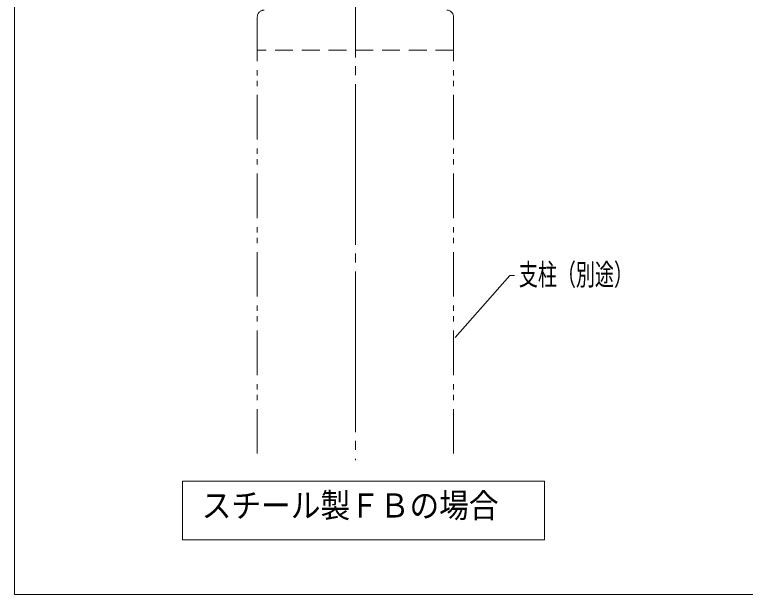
# Model space of a CAD drawing. Units: millimetres, scale not verified. Extents: x -401 to 399, y -276 to 278.
# Drawn here: x -401.2 to -237.2, y -276.3 to -146.3 of the extents above; entities that cross this region are included whole.
import ezdxf
from ezdxf.enums import TextEntityAlignment as Align

# ---------------------------------------------------------------- set-up
doc = ezdxf.new("R2010")
doc.units = ezdxf.units.MM
doc.header["$LTSCALE"] = 2
for name, pattern in [('DASHED2', [3, 2, -1]), ('DOUBLE_CHAIN1', [8.8, 5, -1, 0.6, -0.6, 0.6, -1]), ('LONG_CHAIN', [21, 18, -1, 1, -1])]:
    doc.linetypes.add(name, pattern=pattern)
for name, color, linetype, lineweight in [('0-0_zumenwaku', 6, 'Continuous', 9), ('0-7_center', 5, 'LONG_CHAIN', 9), ('0-8_dH内_支柱', 1, 'Continuous', 9), ('0-A_3', 2, 'Continuous', 9), ('1-4_08文字', 1, 'Continuous', 9)]:
    doc.layers.add(name, color=color, linetype=linetype, lineweight=lineweight)
doc.layers.add('0-1_moji', color=2, linetype='Continuous')
doc.styles.add('ＭＳ ゴシック', font='')
doc.styles.add('ＭＳ Ｐゴシック', font='')
doc.styles.get('ＭＳ ゴシック').set_extended_font_data('MS Gothic')
doc.styles.get('ＭＳ Ｐゴシック').set_extended_font_data('MS PGothic')

msp = doc.modelspace()

# ---------------------------------------------------------------- linework, layer by layer
at = {"layer": '0-0_zumenwaku'}
msp.add_lwpolyline([(-401.152, -276.269), (398.848, -276.269), (398.848, 277.731), (-401.152, 277.731)], close=True, dxfattribs=at)
at = {"layer": '0-7_center'}
msp.add_line((-324.712, -77.881), (-324.712, -246.179), dxfattribs=at)
at = {"layer": '0-8_dH内_支柱', "linetype": 'DOUBLE_CHAIN1'}
for p, q in [((-346.712, -244.719), (-346.712, -146.802)), ((-302.712, -244.719), (-302.712, -146.802))]:
    msp.add_line(p, q, dxfattribs=at)
at = {"layer": '0-8_dH内_支柱', "linetype": 'DASHED2'}
msp.add_line((-302.712, -154.302), (-346.712, -154.302), dxfattribs=at)
at = {"layer": '0-8_dH内_支柱', "linetype": 'DOUBLE_CHAIN1'}
for centre, start, end in [((-345.212, -146.802), 90, 180), ((-304.212, -146.802), 0, 90)]:
    msp.add_arc(centre, 1.5, start, end, dxfattribs=at)
at = {"layer": '0-A_3'}
msp.add_lwpolyline([(-363.532, -250.925), (-282.32, -250.925), (-282.32, -264.008), (-363.532, -264.008)], close=True, dxfattribs=at)
at = {"layer": '1-4_08文字'}
msp.add_lwpolyline([(-289.041, -204.789), (-290.041, -204.789), (-302.306, -218.674)], dxfattribs=at)

# ---------------------------------------------------------------- texts
at = {"layer": '0-1_moji', "style": 'ＭＳ Ｐゴシック', "width": 0.9}
msp.add_text('スチール製ＦＢの場合', height=5.423, dxfattribs=at).set_placement((-359.18, -260.668), align=Align.BOTTOM_LEFT)
at = {"layer": '1-4_08文字', "color": 2, "style": 'ＭＳ ゴシック', "width": 0.65}
msp.add_text('支柱（別途）', height=4.809, dxfattribs=at).set_placement((-288.041, -208.414), align=Align.BOTTOM_LEFT)

doc.saveas('drawing.dxf')
